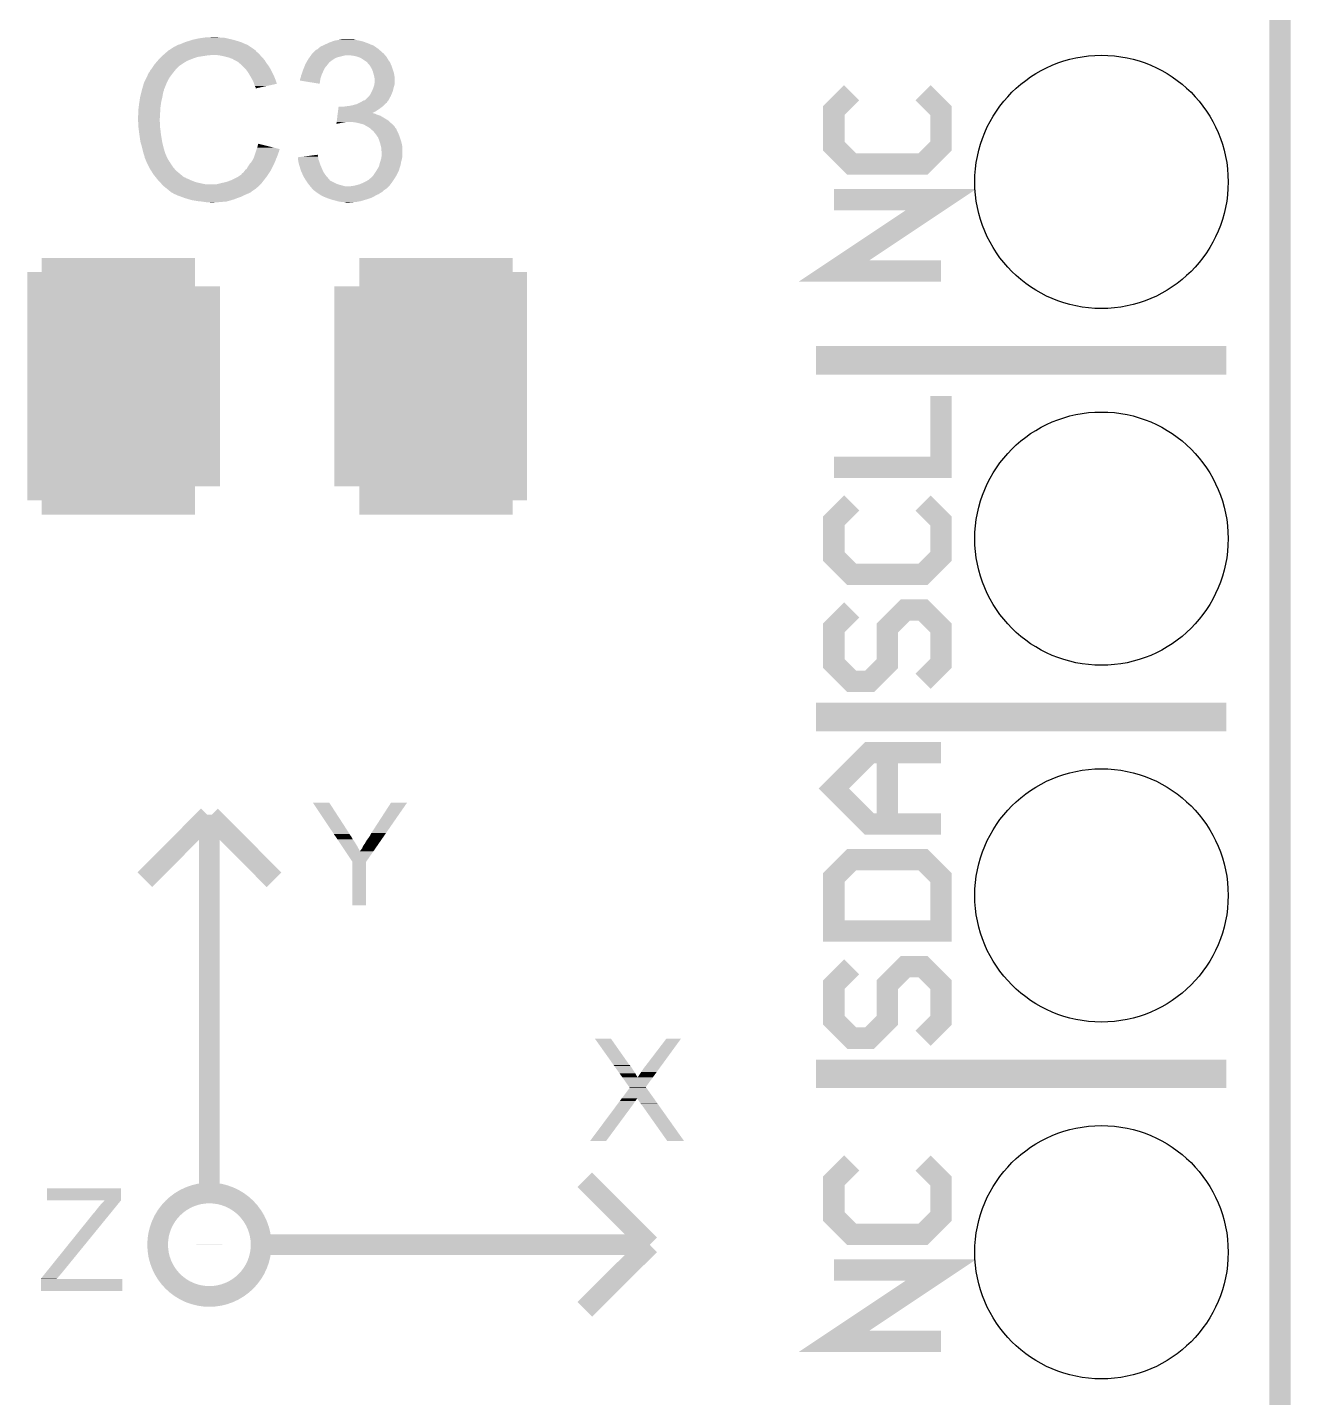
# Model space of a CAD drawing. Extents: x -0.05 to 0.95, y -0.15 to 0.98.
# Drawn here: x 0.599 to 0.953, y 0.0593 to 0.4433 of the extents above; entities that cross this region are included whole.
import ezdxf

# ---------------------------------------------------------------- set-up
doc = ezdxf.new("R2010")
doc.units = 0
doc.layers.get('0').update_dxf_attribs({"linetype": 'CONTINUOUS'})
for name, color, linetype in [('COMPASS_CLICK_V101_GKO', 5, 'CONTINUOUS'), ('COMPASS_CLICK_V101_GTO', 14, 'CONTINUOUS'), ('COMPASS_CLICK_V101_GTS', 12, 'CONTINUOUS')]:
    doc.layers.add(name, color=color, linetype=linetype)

# ---------------------------------------------------------------- blocks, each defined once
blk = doc.blocks.new('RECTANGLE_29')
blk.add_solid([(0.023, 0.028), (0.023, -0.028), (-0.023, 0.028), (-0.023, -0.028)])
blk = doc.blocks.new('ROUND_49')
blk.add_circle((0, 0), 0.0355)

msp = doc.modelspace()

# ---------------------------------------------------------------- linework, layer by layer
at = {"layer": 'COMPASS_CLICK_V101_GKO', "const_width": 0.006}
msp.add_lwpolyline([(0.95, -0.05), (0.95, 0.975)], dxfattribs=at)
at = {"layer": 'COMPASS_CLICK_V101_GTO'}
for points, const_width in [([(0.83, 0.425), (0.825, 0.42), (0.825, 0.41), (0.83, 0.405), (0.85, 0.405), (0.855, 0.41), (0.855, 0.42), (0.85, 0.425)], 0.006), ([(0.855, 0.375), (0.825, 0.375), (0.855, 0.395), (0.825, 0.395)], 0.006), ([(0.603, 0.3747), (0.646, 0.3747)], 0.008), ([(0.603, 0.3107), (0.603, 0.3747)], 0.008), ([(0.692, 0.3747), (0.735, 0.3747)], 0.008), ([(0.735, 0.3107), (0.735, 0.3747)], 0.008), ([(0.82, 0.35), (0.935, 0.35)], 0.008), ([(0.825, 0.32), (0.855, 0.32), (0.855, 0.34)], 0.006), ([(0.603, 0.3107), (0.646, 0.3107)], 0.008), ([(0.692, 0.3107), (0.735, 0.3107)], 0.008), ([(0.83, 0.31), (0.825, 0.305), (0.825, 0.295), (0.83, 0.29), (0.85, 0.29), (0.855, 0.295), (0.855, 0.305), (0.85, 0.31)], 0.006), ([(0.83, 0.28), (0.825, 0.275), (0.825, 0.265), (0.83, 0.26), (0.835, 0.26), (0.84, 0.265), (0.84, 0.275), (0.845, 0.28), (0.85, 0.28), (0.855, 0.275), (0.855, 0.265), (0.85, 0.26)], 0.006), ([(0.82, 0.25), (0.935, 0.25)], 0.008), ([(0.855, 0.22), (0.835, 0.22), (0.825, 0.23), (0.835, 0.24), (0.855, 0.24), (0.84, 0.24), (0.84, 0.22)], 0.006), ([(0.6319, 0.2044), (0.6497, 0.2223)], 0.0058), ([(0.65, 0.1166), (0.65, 0.2226)], 0.0058), ([(0.6503, 0.2223), (0.6681, 0.2044)], 0.0058), ([(0.825, 0.19), (0.855, 0.19), (0.855, 0.205), (0.85, 0.21), (0.83, 0.21), (0.825, 0.205), (0.825, 0.19)], 0.006), ([(0.83, 0.18), (0.825, 0.175), (0.825, 0.165), (0.83, 0.16), (0.835, 0.16), (0.84, 0.165), (0.84, 0.175), (0.845, 0.18), (0.85, 0.18), (0.855, 0.175), (0.855, 0.165), (0.85, 0.16)], 0.006), ([(0.82, 0.15), (0.935, 0.15)], 0.008), ([(0.83, 0.125), (0.825, 0.12), (0.825, 0.11), (0.83, 0.105), (0.85, 0.105), (0.855, 0.11), (0.855, 0.12), (0.85, 0.125)], 0.006), ([(0.7552, 0.1203), (0.7734, 0.1021)], 0.0058), ([(0.65, 0.102), (0.65, 0.1021)], 0.0073), ([(0.6645, 0.1021), (0.7734, 0.1021)], 0.0058), ([(0.7552, 0.084), (0.7734, 0.1021)], 0.0058), ([(0.855, 0.075), (0.825, 0.075), (0.855, 0.095), (0.825, 0.095)], 0.006)]:
    msp.add_lwpolyline(points, dxfattribs=dict(at, const_width=const_width))
at = {"layer": 'COMPASS_CLICK_V101_GTO', "const_width": 0.0058}
msp.add_lwpolyline([(0.6355, 0.1021, 1), (0.6645, 0.1021, 1)], format="xyb", close=True, dxfattribs=at)
at = {"layer": 'COMPASS_CLICK_V101_GTO'}
for points in [[(0.63912, 0.4372), (0.6402, 0.4379), (0.6625, 0.4372), (0.66145, 0.4379)], [(0.6402, 0.4379), (0.6403, 0.438), (0.66145, 0.4379), (0.6613, 0.438)], [(0.6405, 0.438), (0.6411, 0.4384), (0.6613, 0.438), (0.6607, 0.4384)], [(0.6411, 0.4384), (0.6416, 0.4385), (0.6607, 0.4384), (0.66045, 0.4385)], [(0.6416, 0.4385), (0.6421, 0.4387), (0.66045, 0.4385), (0.65995, 0.4387)], [(0.6421, 0.4387), (0.64233, 0.4388), (0.65995, 0.4387), (0.6597, 0.4388)], [(0.64233, 0.4388), (0.64327, 0.4392), (0.6597, 0.4388), (0.6588, 0.4392)], [(0.64327, 0.4392), (0.6435, 0.4393), (0.6588, 0.4392), (0.65847, 0.4393)], [(0.6435, 0.4393), (0.6443, 0.4395), (0.65847, 0.4393), (0.6578, 0.4395)], [(0.6443, 0.4395), (0.6451, 0.4398), (0.6578, 0.4395), (0.6568, 0.4398)], [(0.6451, 0.4398), (0.6469, 0.4402), (0.6568, 0.4398), (0.6551, 0.4402)], [(0.6469, 0.4402), (0.6483, 0.4404), (0.6551, 0.4402), (0.6542, 0.4404)], [(0.6483, 0.4404), (0.649, 0.4405), (0.6535, 0.4404), (0.6528, 0.4405)], [(0.649, 0.4405), (0.6511, 0.4406), (0.6528, 0.4405), (0.6522, 0.4406)], [(0.68103, 0.4378), (0.6813, 0.438), (0.6966, 0.4378), (0.6963, 0.438)], [(0.6813, 0.438), (0.6818, 0.4382), (0.6963, 0.438), (0.696, 0.4382)], [(0.6818, 0.4382), (0.6822, 0.4384), (0.696, 0.4382), (0.6956, 0.4384)], [(0.6822, 0.4384), (0.6824, 0.4385), (0.6955, 0.4384), (0.69526, 0.4385)], [(0.6822, 0.4384), (0.6822, 0.4384), (0.6956, 0.4384), (0.6955, 0.4384)], [(0.6824, 0.4385), (0.68327, 0.4389), (0.69526, 0.4385), (0.6943, 0.4389)], [(0.68327, 0.4389), (0.6837, 0.4391), (0.6943, 0.4389), (0.69375, 0.4391)], [(0.6837, 0.4391), (0.68426, 0.4393), (0.69375, 0.4391), (0.6932, 0.4393)], [(0.68426, 0.4393), (0.6851, 0.4396), (0.6932, 0.4393), (0.692, 0.4396)], [(0.6851, 0.4396), (0.6863, 0.4398), (0.692, 0.4396), (0.691, 0.4398)], [(0.6863, 0.4398), (0.6869, 0.4399), (0.691, 0.4398), (0.69055, 0.4399)], [(0.6869, 0.4399), (0.6878, 0.44), (0.69055, 0.4399), (0.6901, 0.44)], [(0.63545, 0.4339), (0.6357, 0.4342), (0.6437, 0.4339), (0.64445, 0.4342)], [(0.6357, 0.4342), (0.636, 0.4345), (0.64445, 0.4342), (0.6452, 0.4345)], [(0.636, 0.4345), (0.6365, 0.435), (0.6452, 0.4345), (0.6466, 0.435)], [(0.6365, 0.435), (0.6369, 0.4354), (0.6466, 0.435), (0.6492, 0.4354)], [(0.6369, 0.4354), (0.637, 0.4355), (0.6492, 0.4354), (0.6497, 0.4355)], [(0.637, 0.4355), (0.63712, 0.4356), (0.6502, 0.4355), (0.6505, 0.4356)], [(0.63712, 0.4356), (0.63735, 0.4358), (0.66417, 0.4356), (0.664, 0.4358)], [(0.63712, 0.4356), (0.63712, 0.4356), (0.6505, 0.4356), (0.651, 0.4356)], [(0.63735, 0.4358), (0.63781, 0.4362), (0.664, 0.4358), (0.6636, 0.4362)], [(0.63781, 0.4362), (0.63815, 0.4365), (0.6636, 0.4362), (0.6632, 0.4365)], [(0.63815, 0.4365), (0.6385, 0.4368), (0.6632, 0.4365), (0.66297, 0.4368)], [(0.6385, 0.4368), (0.63865, 0.4369), (0.66297, 0.4368), (0.6629, 0.4369)], [(0.63865, 0.4369), (0.63896, 0.4371), (0.6629, 0.4369), (0.6627, 0.4371)], [(0.63896, 0.4371), (0.63912, 0.4372), (0.6625, 0.4371), (0.6625, 0.4372)], [(0.63896, 0.4371), (0.63896, 0.4371), (0.6627, 0.4371), (0.6625, 0.4371)], [(0.6526, 0.4355), (0.651, 0.4356), (0.66425, 0.4355), (0.66417, 0.4356)], [(0.6541, 0.4352), (0.6526, 0.4355), (0.6645, 0.4352), (0.66425, 0.4355)], [(0.6553, 0.4349), (0.6541, 0.4352), (0.6648, 0.4349), (0.6645, 0.4352)], [(0.65585, 0.4347), (0.6553, 0.4349), (0.665, 0.4347), (0.6648, 0.4349)], [(0.6564, 0.4345), (0.65585, 0.4347), (0.66517, 0.4345), (0.665, 0.4347)], [(0.65712, 0.4341), (0.6564, 0.4345), (0.6655, 0.4341), (0.66517, 0.4345)], [(0.6573, 0.434), (0.65712, 0.4341), (0.66556, 0.434), (0.6655, 0.4341)], [(0.6579, 0.4337), (0.6573, 0.434), (0.66575, 0.4337), (0.66556, 0.434)], [(0.67719, 0.4335), (0.67753, 0.4341), (0.6836, 0.4335), (0.6844, 0.4341)], [(0.67753, 0.4341), (0.6777, 0.4344), (0.6844, 0.4341), (0.68485, 0.4344)], [(0.6777, 0.4344), (0.67791, 0.4347), (0.68485, 0.4344), (0.6853, 0.4347)], [(0.67791, 0.4347), (0.67813, 0.435), (0.6853, 0.4347), (0.6862, 0.435)], [(0.67813, 0.435), (0.67841, 0.4354), (0.6862, 0.435), (0.6878, 0.4354)], [(0.67841, 0.4354), (0.67849, 0.4355), (0.6878, 0.4354), (0.6884, 0.4355)], [(0.67849, 0.4355), (0.6787, 0.4358), (0.69924, 0.4355), (0.69898, 0.4358)], [(0.6787, 0.4358), (0.6789, 0.436), (0.69898, 0.4358), (0.6988, 0.436)], [(0.6789, 0.436), (0.6796, 0.4367), (0.6988, 0.436), (0.698, 0.4367)], [(0.6796, 0.4367), (0.68, 0.4371), (0.698, 0.4367), (0.69753, 0.4371)], [(0.6801, 0.4371), (0.6803, 0.4372), (0.69753, 0.4371), (0.69742, 0.4372)], [(0.6803, 0.4372), (0.6804, 0.4373), (0.69742, 0.4372), (0.6973, 0.4373)], [(0.6804, 0.4373), (0.6805, 0.4374), (0.6973, 0.4373), (0.69716, 0.4374)], [(0.6805, 0.4374), (0.68103, 0.4378), (0.69716, 0.4374), (0.6966, 0.4378)], [(0.6901, 0.4354), (0.6889, 0.4355), (0.69933, 0.4354), (0.69924, 0.4355)], [(0.6911, 0.4352), (0.6901, 0.4354), (0.69951, 0.4352), (0.69933, 0.4354)], [(0.6914, 0.4351), (0.6911, 0.4352), (0.6996, 0.4351), (0.69951, 0.4352)], [(0.692, 0.4349), (0.6914, 0.4351), (0.69972, 0.4349), (0.6996, 0.4351)], [(0.6928, 0.4345), (0.692, 0.4349), (0.69996, 0.4345), (0.69972, 0.4349)], [(0.6934, 0.4341), (0.6928, 0.4345), (0.7002, 0.4341), (0.69996, 0.4345)], [(0.69353, 0.434), (0.6934, 0.4341), (0.7003, 0.434), (0.7002, 0.4341)], [(0.6938, 0.4338), (0.69353, 0.434), (0.70043, 0.4338), (0.7003, 0.434)], [(0.6327, 0.43), (0.63285, 0.4303), (0.63938, 0.43), (0.6396, 0.4303)], [(0.63285, 0.4303), (0.6329, 0.4304), (0.6396, 0.4303), (0.63968, 0.4304)], [(0.6329, 0.4304), (0.6332, 0.4308), (0.63968, 0.4304), (0.64, 0.4308)], [(0.6332, 0.4308), (0.6334, 0.4312), (0.64, 0.4308), (0.64032, 0.4312)], [(0.6334, 0.4312), (0.63348, 0.4313), (0.64032, 0.4312), (0.6404, 0.4313)], [(0.63348, 0.4313), (0.6338, 0.4317), (0.6404, 0.4313), (0.64075, 0.4317)], [(0.6338, 0.4317), (0.63407, 0.4321), (0.64075, 0.4317), (0.6411, 0.4321)], [(0.63407, 0.4321), (0.6344, 0.4326), (0.6411, 0.4321), (0.6417, 0.4326)], [(0.6344, 0.4326), (0.6346, 0.4329), (0.6417, 0.4326), (0.6422, 0.4329)], [(0.6346, 0.4329), (0.63468, 0.433), (0.6422, 0.4329), (0.6422, 0.433)], [(0.63468, 0.433), (0.63545, 0.4339), (0.6423, 0.433), (0.6437, 0.4339)], [(0.63468, 0.433), (0.63468, 0.433), (0.6422, 0.433), (0.6423, 0.433)], [(0.6583, 0.4334), (0.6579, 0.4337), (0.66594, 0.4334), (0.66575, 0.4337)], [(0.6584, 0.4333), (0.6583, 0.4334), (0.666, 0.4333), (0.66594, 0.4334)], [(0.65928, 0.4325), (0.6584, 0.4333), (0.6666, 0.4325), (0.666, 0.4333)], [(0.6595, 0.4323), (0.65928, 0.4325), (0.66673, 0.4323), (0.6666, 0.4325)], [(0.66005, 0.4317), (0.6595, 0.4323), (0.6671, 0.4317), (0.66673, 0.4323)], [(0.6605, 0.4312), (0.66005, 0.4317), (0.66735, 0.4312), (0.6671, 0.4317)], [(0.6612, 0.4301), (0.6605, 0.4312), (0.6679, 0.4301), (0.66735, 0.4312)], [(0.67582, 0.4301), (0.6759, 0.4303), (0.6815, 0.4301), (0.68159, 0.4303)], [(0.6759, 0.4303), (0.6762, 0.4312), (0.68159, 0.4303), (0.682, 0.4312)], [(0.6762, 0.4312), (0.6763, 0.4315), (0.682, 0.4312), (0.68215, 0.4315)], [(0.6763, 0.4315), (0.6765, 0.432), (0.68215, 0.4315), (0.6824, 0.432)], [(0.6765, 0.432), (0.67674, 0.4326), (0.6824, 0.432), (0.6829, 0.4326)], [(0.67674, 0.4326), (0.6769, 0.433), (0.6829, 0.4326), (0.68322, 0.433)], [(0.6769, 0.433), (0.67696, 0.4331), (0.68322, 0.433), (0.6833, 0.4331)], [(0.67696, 0.4331), (0.67713, 0.4334), (0.6833, 0.4331), (0.6835, 0.4334)], [(0.67713, 0.4334), (0.67719, 0.4335), (0.6835, 0.4334), (0.6836, 0.4335)], [(0.694, 0.4337), (0.6938, 0.4338), (0.7005, 0.4337), (0.70043, 0.4338)], [(0.6942, 0.4336), (0.694, 0.4337), (0.70055, 0.4336), (0.7005, 0.4337)], [(0.6942, 0.4335), (0.6942, 0.4336), (0.7006, 0.4335), (0.70055, 0.4336)], [(0.69455, 0.4331), (0.6942, 0.4335), (0.7008, 0.4331), (0.7006, 0.4335)], [(0.6949, 0.4327), (0.69455, 0.4331), (0.70097, 0.4327), (0.7008, 0.4331)], [(0.69509, 0.4324), (0.6949, 0.4327), (0.7011, 0.4324), (0.70097, 0.4327)], [(0.6954, 0.4319), (0.69509, 0.4324), (0.70127, 0.4319), (0.7011, 0.4324)], [(0.6958, 0.431), (0.6954, 0.4319), (0.70157, 0.431), (0.70127, 0.4319)], [(0.69591, 0.4306), (0.6958, 0.431), (0.7017, 0.4306), (0.70157, 0.431)], [(0.696, 0.4303), (0.69591, 0.4306), (0.70175, 0.4303), (0.7017, 0.4306)], [(0.6962, 0.4295), (0.696, 0.4303), (0.7019, 0.4295), (0.70175, 0.4303)], [(0.63121, 0.4262), (0.63124, 0.4263), (0.6374, 0.4262), (0.6375, 0.4263)], [(0.63124, 0.4263), (0.63127, 0.4264), (0.6375, 0.4263), (0.6375, 0.4264)], [(0.63127, 0.4264), (0.6317, 0.4279), (0.6375, 0.4264), (0.6381, 0.4279)], [(0.6317, 0.4279), (0.63235, 0.4292), (0.6381, 0.4279), (0.6388, 0.4292)], [(0.63235, 0.4292), (0.6327, 0.4299), (0.6388, 0.4292), (0.63931, 0.4299)], [(0.6327, 0.4299), (0.6327, 0.43), (0.63931, 0.4299), (0.63938, 0.43)], [(0.66143, 0.4297), (0.6612, 0.4301), (0.6681, 0.4297), (0.6679, 0.4301)], [(0.6619, 0.4289), (0.66143, 0.4297), (0.66842, 0.4289), (0.6681, 0.4297)], [(0.662, 0.4287), (0.6619, 0.4289), (0.6685, 0.4287), (0.66842, 0.4289)], [(0.6624, 0.4279), (0.662, 0.4287), (0.66877, 0.4279), (0.6685, 0.4287)], [(0.66253, 0.4275), (0.6624, 0.4279), (0.6689, 0.4275), (0.66877, 0.4279)], [(0.6626, 0.4273), (0.66253, 0.4275), (0.66799, 0.4273), (0.6689, 0.4275)], [(0.6627, 0.4269), (0.6626, 0.4273), (0.66618, 0.4269), (0.66799, 0.4273)], [(0.6629, 0.4266), (0.6627, 0.4269), (0.66481, 0.4266), (0.66618, 0.4269)], [(0.663, 0.4264), (0.6629, 0.4266), (0.6639, 0.4264), (0.66481, 0.4266)], [(0.663, 0.4262), (0.663, 0.4264), (0.663, 0.4262), (0.6639, 0.4264)], [(0.6754, 0.4287), (0.67547, 0.4289), (0.68107, 0.4287), (0.6811, 0.4289)], [(0.6754, 0.4284), (0.6754, 0.4287), (0.68103, 0.4284), (0.68107, 0.4287)], [(0.6809, 0.4275), (0.6754, 0.4284), (0.6809, 0.4275), (0.68103, 0.4284)], [(0.67547, 0.4289), (0.6756, 0.4293), (0.6811, 0.4289), (0.68123, 0.4293)], [(0.6756, 0.4293), (0.6757, 0.4298), (0.68123, 0.4293), (0.6814, 0.4298)], [(0.6757, 0.4298), (0.67582, 0.4301), (0.6814, 0.4298), (0.6815, 0.4301)], [(0.6958, 0.426), (0.69602, 0.4266), (0.70155, 0.426), (0.7017, 0.4266)], [(0.69602, 0.4266), (0.6962, 0.4271), (0.7017, 0.4266), (0.70184, 0.4271)], [(0.6963, 0.429), (0.6962, 0.4295), (0.7019, 0.429), (0.7019, 0.4295)], [(0.6962, 0.4271), (0.69623, 0.4273), (0.70184, 0.4271), (0.7019, 0.4273)], [(0.69623, 0.4273), (0.6963, 0.4278), (0.7019, 0.4273), (0.7019, 0.4278)], [(0.6963, 0.4278), (0.6963, 0.429), (0.7019, 0.4278), (0.7019, 0.429)], [(0.63038, 0.4224), (0.63058, 0.4237), (0.6365, 0.4224), (0.6368, 0.4237)], [(0.63058, 0.4237), (0.6306, 0.4238), (0.6368, 0.4237), (0.63682, 0.4238)], [(0.6306, 0.4238), (0.63085, 0.4248), (0.63682, 0.4238), (0.637, 0.4248)], [(0.63085, 0.4248), (0.63097, 0.4253), (0.637, 0.4248), (0.6371, 0.4253)], [(0.63097, 0.4253), (0.63108, 0.4257), (0.6371, 0.4253), (0.6373, 0.4257)], [(0.63108, 0.4257), (0.6311, 0.4258), (0.6373, 0.4257), (0.6373, 0.4258)], [(0.6311, 0.4258), (0.63116, 0.426), (0.6373, 0.4258), (0.6373, 0.426)], [(0.63116, 0.426), (0.63121, 0.4262), (0.6373, 0.426), (0.6374, 0.4262)], [(0.6923, 0.4223), (0.69303, 0.4227), (0.69976, 0.4223), (0.7, 0.4227)], [(0.69303, 0.4227), (0.6934, 0.4229), (0.7, 0.4227), (0.7002, 0.4229)], [(0.6936, 0.4229), (0.6938, 0.4231), (0.7002, 0.4229), (0.7003, 0.4231)], [(0.6938, 0.4231), (0.6947, 0.424), (0.7003, 0.4231), (0.7008, 0.424)], [(0.6947, 0.424), (0.6949, 0.4242), (0.7008, 0.424), (0.70089, 0.4242)], [(0.6949, 0.4242), (0.69529, 0.4249), (0.70089, 0.4242), (0.7012, 0.4249)], [(0.69529, 0.4249), (0.6954, 0.4251), (0.7012, 0.4249), (0.70127, 0.4251)], [(0.6954, 0.4251), (0.69571, 0.4258), (0.70127, 0.4251), (0.7015, 0.4258)], [(0.69571, 0.4258), (0.6958, 0.426), (0.7015, 0.4258), (0.70155, 0.426)], [(0.63, 0.4185), (0.6301, 0.4189), (0.63615, 0.4185), (0.63617, 0.4189)], [(0.6301, 0.4202), (0.63019, 0.421), (0.63625, 0.4202), (0.6363, 0.421)], [(0.6301, 0.4194), (0.6301, 0.4202), (0.6362, 0.4194), (0.63625, 0.4202)], [(0.6301, 0.4189), (0.6301, 0.4194), (0.63617, 0.4189), (0.6362, 0.4194)], [(0.63019, 0.421), (0.6302, 0.4211), (0.6363, 0.421), (0.63631, 0.4211)], [(0.6302, 0.4211), (0.6303, 0.4219), (0.63631, 0.4211), (0.63643, 0.4219)], [(0.6303, 0.4219), (0.63038, 0.4224), (0.63643, 0.4219), (0.6365, 0.4224)], [(0.68588, 0.4185), (0.68591, 0.4188), (0.698, 0.4185), (0.6971, 0.4188)], [(0.68591, 0.4188), (0.68595, 0.4191), (0.6971, 0.4188), (0.6964, 0.4191)], [(0.68595, 0.4191), (0.68596, 0.4192), (0.6964, 0.4191), (0.6961, 0.4192)], [(0.68596, 0.4192), (0.68598, 0.4193), (0.6959, 0.4192), (0.6958, 0.4193)], [(0.68596, 0.4192), (0.68596, 0.4192), (0.6961, 0.4192), (0.6959, 0.4192)], [(0.68598, 0.4193), (0.68605, 0.4199), (0.6957, 0.4193), (0.6968, 0.4199)], [(0.68598, 0.4193), (0.68598, 0.4193), (0.6958, 0.4193), (0.6957, 0.4193)], [(0.68605, 0.4199), (0.68613, 0.4205), (0.6968, 0.4199), (0.6977, 0.4205)], [(0.68613, 0.4205), (0.6862, 0.4211), (0.6977, 0.4205), (0.6985, 0.4211)], [(0.6877, 0.4211), (0.6884, 0.4212), (0.6985, 0.4211), (0.6986, 0.4212)], [(0.6884, 0.4212), (0.6892, 0.4213), (0.6986, 0.4212), (0.6987, 0.4213)], [(0.6892, 0.4213), (0.6902, 0.4215), (0.6987, 0.4213), (0.6989, 0.4215)], [(0.6902, 0.4215), (0.69093, 0.4217), (0.6989, 0.4215), (0.6991, 0.4217)], [(0.69093, 0.4217), (0.6913, 0.4218), (0.6991, 0.4217), (0.69922, 0.4218)], [(0.6913, 0.4218), (0.6921, 0.4222), (0.69922, 0.4218), (0.6997, 0.4222)], [(0.6921, 0.4222), (0.6923, 0.4223), (0.6997, 0.4222), (0.69976, 0.4223)], [(0.63, 0.4177), (0.63, 0.4185), (0.6361, 0.4177), (0.63615, 0.4185)], [(0.63004, 0.4168), (0.63, 0.4177), (0.6361, 0.4168), (0.6361, 0.4177)], [(0.63006, 0.4163), (0.63004, 0.4168), (0.6362, 0.4163), (0.6361, 0.4168)], [(0.6301, 0.4154), (0.63006, 0.4163), (0.6362, 0.4154), (0.6362, 0.4163)], [(0.63014, 0.4151), (0.6301, 0.4154), (0.6362, 0.4151), (0.6362, 0.4154)], [(0.63023, 0.4144), (0.63014, 0.4151), (0.6363, 0.4144), (0.6362, 0.4151)], [(0.6856, 0.4163), (0.68561, 0.4164), (0.6856, 0.4163), (0.6864, 0.4164)], [(0.68561, 0.4164), (0.68564, 0.4166), (0.6864, 0.4164), (0.6872, 0.4166)], [(0.68564, 0.4166), (0.68565, 0.4167), (0.6872, 0.4166), (0.6879, 0.4167)], [(0.68565, 0.4167), (0.68566, 0.4168), (0.6879, 0.4167), (0.6884, 0.4168)], [(0.68566, 0.4168), (0.68573, 0.4173), (0.70056, 0.4168), (0.7, 0.4173)], [(0.68573, 0.4173), (0.68588, 0.4185), (0.7, 0.4173), (0.698, 0.4185)], [(0.6908, 0.4167), (0.6895, 0.4168), (0.70067, 0.4167), (0.70056, 0.4168)], [(0.6921, 0.4164), (0.6908, 0.4167), (0.701, 0.4164), (0.70067, 0.4167)], [(0.6932, 0.4161), (0.6921, 0.4164), (0.7013, 0.4161), (0.701, 0.4164)], [(0.6941, 0.4156), (0.6932, 0.4161), (0.7018, 0.4156), (0.7013, 0.4161)], [(0.69428, 0.4155), (0.6941, 0.4156), (0.7019, 0.4155), (0.7018, 0.4156)], [(0.69463, 0.4153), (0.69428, 0.4155), (0.702, 0.4153), (0.7019, 0.4155)], [(0.6948, 0.4152), (0.69463, 0.4153), (0.7021, 0.4152), (0.702, 0.4153)], [(0.69505, 0.415), (0.6948, 0.4152), (0.7023, 0.415), (0.7021, 0.4152)], [(0.6953, 0.4148), (0.69505, 0.415), (0.70239, 0.4148), (0.7023, 0.415)], [(0.6956, 0.4145), (0.6953, 0.4148), (0.70251, 0.4145), (0.70239, 0.4148)], [(0.6304, 0.4131), (0.63023, 0.4144), (0.63646, 0.4131), (0.6363, 0.4144)], [(0.63045, 0.4128), (0.6304, 0.4131), (0.6365, 0.4128), (0.63646, 0.4131)], [(0.6307, 0.4111), (0.63045, 0.4128), (0.6368, 0.4111), (0.6365, 0.4128)], [(0.631, 0.4102), (0.6307, 0.4111), (0.63701, 0.4102), (0.6368, 0.4111)], [(0.6958, 0.4144), (0.6956, 0.4145), (0.70256, 0.4144), (0.70251, 0.4145)], [(0.69588, 0.4143), (0.6958, 0.4144), (0.7026, 0.4143), (0.70256, 0.4144)], [(0.69652, 0.4135), (0.69588, 0.4143), (0.703, 0.4135), (0.7026, 0.4143)], [(0.6966, 0.4134), (0.69652, 0.4135), (0.70304, 0.4134), (0.703, 0.4135)], [(0.6973, 0.4124), (0.6966, 0.4134), (0.7034, 0.4124), (0.70304, 0.4134)], [(0.6977, 0.4113), (0.6973, 0.4124), (0.70377, 0.4113), (0.7034, 0.4124)], [(0.69773, 0.4112), (0.6977, 0.4113), (0.7038, 0.4112), (0.70377, 0.4113)], [(0.698, 0.4103), (0.69773, 0.4112), (0.70399, 0.4103), (0.7038, 0.4112)], [(0.63118, 0.4094), (0.631, 0.4102), (0.6372, 0.4094), (0.63701, 0.4102)], [(0.6312, 0.4093), (0.63118, 0.4094), (0.63723, 0.4093), (0.6372, 0.4094)], [(0.6314, 0.4085), (0.6312, 0.4093), (0.63748, 0.4085), (0.63723, 0.4093)], [(0.6316, 0.4078), (0.6314, 0.4085), (0.6377, 0.4078), (0.63748, 0.4085)], [(0.63163, 0.4077), (0.6316, 0.4078), (0.6377, 0.4077), (0.6377, 0.4078)], [(0.63167, 0.4076), (0.63163, 0.4077), (0.6378, 0.4076), (0.6377, 0.4077)], [(0.63173, 0.4074), (0.63167, 0.4076), (0.6379, 0.4074), (0.6378, 0.4076)], [(0.6318, 0.4072), (0.63173, 0.4074), (0.63797, 0.4072), (0.6379, 0.4074)], [(0.63182, 0.4071), (0.6318, 0.4072), (0.638, 0.4071), (0.63797, 0.4072)], [(0.6319, 0.4067), (0.63182, 0.4071), (0.6382, 0.4067), (0.638, 0.4071)], [(0.6625, 0.4069), (0.66267, 0.4074), (0.66889, 0.4069), (0.6691, 0.4074)], [(0.66267, 0.4074), (0.66287, 0.408), (0.6691, 0.4074), (0.6693, 0.408)], [(0.66287, 0.408), (0.66303, 0.4085), (0.6693, 0.408), (0.6695, 0.4085)], [(0.66303, 0.4085), (0.66317, 0.4089), (0.6695, 0.4085), (0.6696, 0.4089)], [(0.66317, 0.4089), (0.66323, 0.4091), (0.6696, 0.4089), (0.6697, 0.4091)], [(0.66323, 0.4091), (0.66327, 0.4092), (0.6697, 0.4091), (0.6697, 0.4092)], [(0.66327, 0.4092), (0.6634, 0.4096), (0.6697, 0.4092), (0.6681, 0.4096)], [(0.6634, 0.4096), (0.6637, 0.4107), (0.6681, 0.4096), (0.6637, 0.4107)], [(0.6748, 0.4069), (0.67637, 0.4071), (0.68047, 0.4069), (0.6804, 0.4071)], [(0.67637, 0.4071), (0.67873, 0.4074), (0.6804, 0.4071), (0.6804, 0.4074)], [(0.67873, 0.4074), (0.67952, 0.4075), (0.6804, 0.4074), (0.6803, 0.4075)], [(0.67952, 0.4075), (0.6803, 0.4076), (0.6803, 0.4075), (0.6803, 0.4076)], [(0.69811, 0.4098), (0.698, 0.4103), (0.7041, 0.4098), (0.70399, 0.4103)], [(0.6982, 0.4094), (0.69811, 0.4098), (0.7041, 0.4094), (0.7041, 0.4098)], [(0.6982, 0.4087), (0.6982, 0.4094), (0.7041, 0.4087), (0.7041, 0.4094)], [(0.6983, 0.4085), (0.6982, 0.4087), (0.7041, 0.4085), (0.7041, 0.4087)], [(0.6982, 0.4067), (0.69824, 0.4072), (0.704, 0.4067), (0.7041, 0.4072)], [(0.69824, 0.4072), (0.6983, 0.4081), (0.7041, 0.4072), (0.7041, 0.4081)], [(0.6983, 0.4081), (0.6983, 0.4085), (0.7041, 0.4081), (0.7041, 0.4085)], [(0.6321, 0.4063), (0.6319, 0.4067), (0.6384, 0.4063), (0.6382, 0.4067)], [(0.6322, 0.406), (0.6321, 0.4063), (0.6386, 0.406), (0.6384, 0.4063)], [(0.6323, 0.4058), (0.6322, 0.406), (0.63873, 0.4058), (0.6386, 0.406)], [(0.6323, 0.4057), (0.6323, 0.4058), (0.6388, 0.4057), (0.63873, 0.4058)], [(0.63245, 0.4054), (0.6323, 0.4057), (0.639, 0.4054), (0.6388, 0.4057)], [(0.633, 0.4043), (0.63245, 0.4054), (0.6397, 0.4043), (0.639, 0.4054)], [(0.6333, 0.4037), (0.633, 0.4043), (0.64019, 0.4037), (0.6397, 0.4043)], [(0.63362, 0.4032), (0.6333, 0.4037), (0.6406, 0.4032), (0.64019, 0.4037)], [(0.65995, 0.4032), (0.6601, 0.4034), (0.6672, 0.4032), (0.6673, 0.4034)], [(0.6601, 0.4034), (0.6605, 0.4037), (0.6673, 0.4034), (0.66745, 0.4037)], [(0.6605, 0.4037), (0.6608, 0.4043), (0.66745, 0.4037), (0.66775, 0.4043)], [(0.6608, 0.4043), (0.6612, 0.4049), (0.66775, 0.4043), (0.66805, 0.4049)], [(0.6612, 0.4049), (0.66128, 0.405), (0.66805, 0.4049), (0.6681, 0.405)], [(0.66128, 0.405), (0.6617, 0.4055), (0.6681, 0.405), (0.66832, 0.4055)], [(0.6617, 0.4055), (0.66197, 0.4059), (0.66832, 0.4055), (0.6685, 0.4059)], [(0.66197, 0.4059), (0.6621, 0.4061), (0.6685, 0.4059), (0.66858, 0.4061)], [(0.6621, 0.4061), (0.6624, 0.4067), (0.66858, 0.4061), (0.6688, 0.4067)], [(0.6624, 0.4067), (0.6625, 0.4069), (0.6688, 0.4067), (0.66889, 0.4069)], [(0.67481, 0.4068), (0.6748, 0.4069), (0.6805, 0.4068), (0.68047, 0.4069)], [(0.67485, 0.4064), (0.67481, 0.4068), (0.6805, 0.4064), (0.6805, 0.4068)], [(0.67488, 0.406), (0.67485, 0.4064), (0.6807, 0.406), (0.6805, 0.4064)], [(0.6749, 0.4058), (0.67488, 0.406), (0.68076, 0.4058), (0.6807, 0.406)], [(0.67508, 0.405), (0.6749, 0.4058), (0.681, 0.405), (0.68076, 0.4058)], [(0.6751, 0.4049), (0.67508, 0.405), (0.68104, 0.4049), (0.681, 0.405)], [(0.67545, 0.4038), (0.6751, 0.4049), (0.6815, 0.4038), (0.68104, 0.4049)], [(0.6757, 0.403), (0.67545, 0.4038), (0.68186, 0.403), (0.6815, 0.4038)], [(0.69684, 0.4032), (0.6969, 0.4033), (0.7031, 0.4032), (0.70313, 0.4033)], [(0.6969, 0.4033), (0.6975, 0.4043), (0.70313, 0.4033), (0.70344, 0.4043)], [(0.6975, 0.4043), (0.69764, 0.4048), (0.70344, 0.4043), (0.7036, 0.4048)], [(0.69764, 0.4048), (0.6978, 0.4054), (0.7036, 0.4048), (0.70369, 0.4054)], [(0.6978, 0.4054), (0.69783, 0.4055), (0.70369, 0.4054), (0.7037, 0.4055)], [(0.69783, 0.4055), (0.69802, 0.4061), (0.7037, 0.4055), (0.7039, 0.4061)], [(0.69802, 0.4061), (0.6982, 0.4067), (0.7039, 0.4061), (0.704, 0.4067)], [(0.63421, 0.4023), (0.63362, 0.4032), (0.6417, 0.4023), (0.6406, 0.4032)], [(0.6344, 0.402), (0.63421, 0.4023), (0.64206, 0.402), (0.6417, 0.4023)], [(0.63496, 0.4013), (0.6344, 0.402), (0.6429, 0.4013), (0.64206, 0.402)], [(0.63504, 0.4012), (0.63496, 0.4013), (0.6433, 0.4012), (0.6431, 0.4013)], [(0.63496, 0.4013), (0.63496, 0.4013), (0.6431, 0.4013), (0.6429, 0.4013)], [(0.6352, 0.401), (0.63504, 0.4012), (0.6435, 0.401), (0.6433, 0.4012)], [(0.63528, 0.4009), (0.6352, 0.401), (0.6439, 0.4009), (0.6435, 0.401)], [(0.63544, 0.4007), (0.63528, 0.4009), (0.6443, 0.4007), (0.6439, 0.4009)], [(0.6356, 0.4005), (0.63544, 0.4007), (0.64475, 0.4005), (0.6443, 0.4007)], [(0.6358, 0.4003), (0.6356, 0.4005), (0.6452, 0.4003), (0.64475, 0.4005)], [(0.6362, 0.3999), (0.6358, 0.4003), (0.6463, 0.3999), (0.6452, 0.4003)], [(0.63645, 0.3996), (0.6362, 0.3999), (0.6476, 0.3996), (0.6463, 0.3999)], [(0.6367, 0.3993), (0.63645, 0.3996), (0.6491, 0.3993), (0.6476, 0.3996)], [(0.6523, 0.3994), (0.6531, 0.3996), (0.6644, 0.3994), (0.6646, 0.3996)], [(0.6531, 0.3996), (0.6535, 0.3997), (0.6646, 0.3996), (0.66468, 0.3997)], [(0.6535, 0.3997), (0.6548, 0.4), (0.66468, 0.3997), (0.66491, 0.4)], [(0.6548, 0.4), (0.6562, 0.4005), (0.66491, 0.4), (0.6653, 0.4005)], [(0.6562, 0.4005), (0.6576, 0.4012), (0.6653, 0.4005), (0.66584, 0.4012)], [(0.6576, 0.4012), (0.65795, 0.4014), (0.66584, 0.4012), (0.666, 0.4014)], [(0.65795, 0.4014), (0.6583, 0.4016), (0.666, 0.4014), (0.66613, 0.4016)], [(0.6583, 0.4016), (0.659, 0.4021), (0.66613, 0.4016), (0.66647, 0.4021)], [(0.659, 0.4022), (0.6593, 0.4025), (0.66653, 0.4022), (0.66673, 0.4025)], [(0.659, 0.4021), (0.659, 0.4022), (0.66647, 0.4021), (0.66653, 0.4022)], [(0.6593, 0.4025), (0.6595, 0.4026), (0.66673, 0.4025), (0.6668, 0.4026)], [(0.6595, 0.4026), (0.65995, 0.4032), (0.6668, 0.4026), (0.6672, 0.4032)], [(0.67584, 0.4027), (0.6757, 0.403), (0.682, 0.4027), (0.68186, 0.403)], [(0.67631, 0.4017), (0.67584, 0.4027), (0.6827, 0.4017), (0.682, 0.4027)], [(0.6764, 0.4015), (0.67631, 0.4017), (0.68288, 0.4015), (0.6827, 0.4017)], [(0.6768, 0.4008), (0.6764, 0.4015), (0.6835, 0.4008), (0.68288, 0.4015)], [(0.67687, 0.4007), (0.6768, 0.4008), (0.6836, 0.4007), (0.6835, 0.4008)], [(0.67707, 0.4004), (0.67687, 0.4007), (0.6838, 0.4004), (0.6836, 0.4007)], [(0.6776, 0.3996), (0.67707, 0.4004), (0.6854, 0.3996), (0.6838, 0.4004)], [(0.67776, 0.3994), (0.6776, 0.3996), (0.6858, 0.3994), (0.6854, 0.3996)], [(0.6923, 0.3994), (0.6934, 0.3999), (0.70082, 0.3994), (0.7012, 0.3999)], [(0.6934, 0.3999), (0.6945, 0.4005), (0.7012, 0.3999), (0.7016, 0.4005)], [(0.6945, 0.4005), (0.69487, 0.4008), (0.7016, 0.4005), (0.7018, 0.4008)], [(0.69487, 0.4008), (0.6956, 0.4014), (0.7018, 0.4008), (0.70217, 0.4014)], [(0.6956, 0.4014), (0.6957, 0.4015), (0.70217, 0.4014), (0.70224, 0.4015)], [(0.6957, 0.4015), (0.69578, 0.4016), (0.70224, 0.4015), (0.7023, 0.4016)], [(0.69578, 0.4016), (0.696, 0.4019), (0.7023, 0.4016), (0.70245, 0.4019)], [(0.696, 0.4019), (0.6964, 0.4025), (0.70245, 0.4019), (0.70275, 0.4025)], [(0.6964, 0.4025), (0.69684, 0.4032), (0.70275, 0.4025), (0.7031, 0.4032)], [(0.6372, 0.3988), (0.6367, 0.3993), (0.6638, 0.3988), (0.6643, 0.3993)], [(0.6382, 0.398), (0.6372, 0.3988), (0.6629, 0.398), (0.6638, 0.3988)], [(0.63833, 0.3979), (0.6382, 0.398), (0.6627, 0.3979), (0.6629, 0.398)], [(0.6386, 0.3977), (0.63833, 0.3979), (0.6624, 0.3977), (0.6627, 0.3979)], [(0.6388, 0.3975), (0.6386, 0.3977), (0.6621, 0.3975), (0.6624, 0.3977)], [(0.6391, 0.3973), (0.6388, 0.3975), (0.66185, 0.3973), (0.6621, 0.3975)], [(0.6393, 0.3971), (0.6391, 0.3973), (0.6616, 0.3971), (0.66185, 0.3973)], [(0.63984, 0.3968), (0.6393, 0.3971), (0.661, 0.3968), (0.6616, 0.3971)], [(0.6402, 0.3966), (0.63984, 0.3968), (0.66053, 0.3966), (0.661, 0.3968)], [(0.6411, 0.3962), (0.6402, 0.3966), (0.6596, 0.3962), (0.66053, 0.3966)], [(0.64219, 0.3958), (0.6411, 0.3962), (0.6588, 0.3958), (0.6596, 0.3962)], [(0.643, 0.3955), (0.64219, 0.3958), (0.6579, 0.3955), (0.6588, 0.3958)], [(0.6518, 0.3993), (0.6523, 0.3994), (0.6643, 0.3993), (0.6644, 0.3994)], [(0.678, 0.3991), (0.67776, 0.3994), (0.6868, 0.3991), (0.6858, 0.3994)], [(0.67823, 0.3988), (0.678, 0.3991), (0.6879, 0.3988), (0.6868, 0.3991)], [(0.6783, 0.3987), (0.67823, 0.3988), (0.7002, 0.3987), (0.7003, 0.3988)], [(0.6786, 0.3984), (0.6783, 0.3987), (0.6999, 0.3984), (0.7002, 0.3987)], [(0.6788, 0.3981), (0.6786, 0.3984), (0.6996, 0.3981), (0.6999, 0.3984)], [(0.6792, 0.3977), (0.6788, 0.3981), (0.699, 0.3977), (0.6996, 0.3981)], [(0.67973, 0.3973), (0.6792, 0.3977), (0.6986, 0.3973), (0.699, 0.3977)], [(0.68, 0.3971), (0.67973, 0.3973), (0.69827, 0.3971), (0.6986, 0.3973)], [(0.68014, 0.397), (0.68, 0.3971), (0.6981, 0.397), (0.69827, 0.3971)], [(0.6807, 0.3966), (0.68014, 0.397), (0.6975, 0.3966), (0.6981, 0.397)], [(0.68118, 0.3963), (0.6807, 0.3966), (0.6968, 0.3963), (0.6975, 0.3966)], [(0.6815, 0.3961), (0.68118, 0.3963), (0.69645, 0.3961), (0.6968, 0.3963)], [(0.68195, 0.3959), (0.6815, 0.3961), (0.6961, 0.3959), (0.69645, 0.3961)], [(0.6824, 0.3957), (0.68195, 0.3959), (0.6957, 0.3957), (0.6961, 0.3959)], [(0.68293, 0.3955), (0.6824, 0.3957), (0.6953, 0.3955), (0.6957, 0.3957)], [(0.6897, 0.3988), (0.6904, 0.3989), (0.7003, 0.3988), (0.7004, 0.3989)], [(0.6904, 0.3989), (0.6913, 0.3991), (0.7004, 0.3989), (0.7006, 0.3991)], [(0.6913, 0.3991), (0.6923, 0.3994), (0.7006, 0.3991), (0.70082, 0.3994)], [(0.64433, 0.3951), (0.643, 0.3955), (0.6569, 0.3951), (0.6579, 0.3955)], [(0.645, 0.3949), (0.64433, 0.3951), (0.65623, 0.3949), (0.6569, 0.3951)], [(0.6456, 0.3948), (0.645, 0.3949), (0.6559, 0.3948), (0.65623, 0.3949)], [(0.6468, 0.3946), (0.6456, 0.3948), (0.65517, 0.3946), (0.6559, 0.3948)], [(0.6478, 0.3945), (0.6468, 0.3946), (0.6548, 0.3945), (0.65517, 0.3946)], [(0.6492, 0.3943), (0.6478, 0.3945), (0.6524, 0.3943), (0.6548, 0.3945)], [(0.6503, 0.3942), (0.6498, 0.3943), (0.6511, 0.3942), (0.6524, 0.3943)], [(0.68373, 0.3952), (0.68293, 0.3955), (0.6944, 0.3952), (0.6953, 0.3955)], [(0.684, 0.3951), (0.68373, 0.3952), (0.69407, 0.3951), (0.6944, 0.3952)], [(0.6855, 0.3947), (0.684, 0.3951), (0.69273, 0.3947), (0.69407, 0.3951)], [(0.68585, 0.3946), (0.6855, 0.3947), (0.6924, 0.3946), (0.69273, 0.3947)], [(0.6862, 0.3945), (0.68585, 0.3946), (0.69185, 0.3945), (0.6924, 0.3946)], [(0.6869, 0.3944), (0.6862, 0.3945), (0.6913, 0.3944), (0.69185, 0.3945)], [(0.688, 0.3943), (0.6875, 0.3944), (0.6902, 0.3943), (0.6913, 0.3944)], [(0.6884, 0.3942), (0.688, 0.3943), (0.689, 0.3942), (0.6902, 0.3943)], [(0.68489, 0.2172), (0.679, 0.226), (0.6893, 0.2172), (0.6836, 0.226)], [(0.679, 0.226), (0.679, 0.226), (0.6836, 0.226), (0.679, 0.226)], [(0.6954, 0.2175), (0.7009, 0.226), (0.69951, 0.2175), (0.7054, 0.226)], [(0.7009, 0.226), (0.7009, 0.226), (0.7054, 0.226), (0.7009, 0.226)], [(0.68495, 0.2171), (0.68489, 0.2172), (0.6893, 0.2171), (0.6893, 0.2172)], [(0.68502, 0.217), (0.68495, 0.2171), (0.6894, 0.217), (0.6893, 0.2171)], [(0.68515, 0.2168), (0.68502, 0.217), (0.6895, 0.2168), (0.6894, 0.217)], [(0.68529, 0.2166), (0.68515, 0.2168), (0.6897, 0.2166), (0.6895, 0.2168)], [(0.68542, 0.2164), (0.68529, 0.2166), (0.6898, 0.2164), (0.6897, 0.2166)], [(0.68589, 0.2157), (0.68542, 0.2164), (0.6902, 0.2157), (0.6898, 0.2164)], [(0.68636, 0.215), (0.68589, 0.2157), (0.6907, 0.215), (0.6902, 0.2157)], [(0.6936, 0.2146), (0.6941, 0.2155), (0.6975, 0.2146), (0.69813, 0.2155)], [(0.6941, 0.2155), (0.6948, 0.2164), (0.69813, 0.2155), (0.69875, 0.2164)], [(0.6948, 0.2164), (0.6954, 0.2175), (0.69875, 0.2164), (0.69951, 0.2175)], [(0.68689, 0.2142), (0.68636, 0.215), (0.6912, 0.2142), (0.6907, 0.215)], [(0.68809, 0.2124), (0.68689, 0.2142), (0.6922, 0.2124), (0.6912, 0.2142)], [(0.6901, 0.2094), (0.68809, 0.2124), (0.6939, 0.2094), (0.69598, 0.2124)], [(0.6922, 0.2124), (0.6923, 0.2125), (0.69598, 0.2124), (0.69605, 0.2125)], [(0.6923, 0.2126), (0.6925, 0.2128), (0.69612, 0.2126), (0.69626, 0.2128)], [(0.6923, 0.2125), (0.6923, 0.2126), (0.69605, 0.2125), (0.69612, 0.2126)], [(0.6925, 0.2128), (0.6926, 0.213), (0.69626, 0.2128), (0.69639, 0.213)], [(0.6926, 0.213), (0.6928, 0.2132), (0.69639, 0.213), (0.69653, 0.2132)], [(0.6928, 0.2132), (0.6931, 0.2139), (0.69653, 0.2132), (0.69702, 0.2139)], [(0.6931, 0.2139), (0.6936, 0.2146), (0.69702, 0.2139), (0.6975, 0.2146)], [(0.6901, 0.1972), (0.6901, 0.2094), (0.6939, 0.1972), (0.6939, 0.2094)], [(0.76326, 0.1525), (0.758, 0.1599), (0.7677, 0.1525), (0.7625, 0.1599)], [(0.758, 0.1599), (0.758, 0.1599), (0.7625, 0.1599), (0.758, 0.1599)], [(0.7723, 0.1523), (0.7781, 0.1599), (0.77667, 0.1523), (0.7822, 0.1599)], [(0.7781, 0.1599), (0.7781, 0.1599), (0.7822, 0.1599), (0.7781, 0.1599)], [(0.7634, 0.1523), (0.76326, 0.1525), (0.7679, 0.1523), (0.7678, 0.1525)], [(0.76326, 0.1525), (0.76326, 0.1525), (0.7678, 0.1525), (0.7677, 0.1525)], [(0.76347, 0.1522), (0.7634, 0.1523), (0.768, 0.1522), (0.7679, 0.1523)], [(0.76375, 0.1518), (0.76347, 0.1522), (0.7683, 0.1518), (0.768, 0.1522)], [(0.76411, 0.1513), (0.76375, 0.1518), (0.7686, 0.1513), (0.7683, 0.1518)], [(0.76496, 0.1501), (0.76411, 0.1513), (0.7694, 0.1501), (0.7686, 0.1513)], [(0.76539, 0.1495), (0.76496, 0.1501), (0.7697, 0.1495), (0.7694, 0.1501)], [(0.7704, 0.1496), (0.7707, 0.15), (0.7747, 0.1496), (0.77499, 0.15)], [(0.7707, 0.15), (0.771, 0.1505), (0.77499, 0.15), (0.77536, 0.1505)], [(0.771, 0.1505), (0.7718, 0.1517), (0.77536, 0.1505), (0.77623, 0.1517)], [(0.7718, 0.1517), (0.7723, 0.1523), (0.77623, 0.1517), (0.77667, 0.1523)], [(0.76574, 0.149), (0.76539, 0.1495), (0.77, 0.149), (0.7697, 0.1495)], [(0.76556, 0.1431), (0.7678, 0.1461), (0.77457, 0.1431), (0.77244, 0.1461)], [(0.76766, 0.1463), (0.76574, 0.149), (0.7723, 0.1463), (0.77427, 0.149)], [(0.7678, 0.1461), (0.76766, 0.1463), (0.77244, 0.1461), (0.7723, 0.1463)], [(0.77, 0.149), (0.7701, 0.1491), (0.77427, 0.149), (0.77434, 0.1491)], [(0.7701, 0.1491), (0.7702, 0.1493), (0.77434, 0.1491), (0.77448, 0.1493)], [(0.7702, 0.1493), (0.7704, 0.1496), (0.77448, 0.1493), (0.7747, 0.1496)], [(0.76452, 0.1417), (0.76504, 0.1424), (0.7689, 0.1417), (0.7694, 0.1424)], [(0.76504, 0.1424), (0.76527, 0.1427), (0.7694, 0.1424), (0.7696, 0.1427)], [(0.76527, 0.1427), (0.76542, 0.1429), (0.7696, 0.1427), (0.7697, 0.1429)], [(0.76542, 0.1429), (0.76556, 0.1431), (0.7697, 0.1429), (0.7699, 0.1431)], [(0.7707, 0.1419), (0.7699, 0.1431), (0.77542, 0.1419), (0.77457, 0.1431)], [(0.7567, 0.1312), (0.76407, 0.1411), (0.7612, 0.1312), (0.7685, 0.1411)], [(0.76407, 0.1411), (0.76452, 0.1417), (0.7685, 0.1411), (0.7689, 0.1417)], [(0.7709, 0.1417), (0.7707, 0.1419), (0.77556, 0.1417), (0.77542, 0.1419)], [(0.7709, 0.1416), (0.7709, 0.1417), (0.77563, 0.1416), (0.77556, 0.1417)], [(0.771, 0.1414), (0.7709, 0.1416), (0.77577, 0.1414), (0.77563, 0.1416)], [(0.7783, 0.1312), (0.7711, 0.1414), (0.783, 0.1312), (0.77577, 0.1414)], [(0.783, 0.1312), (0.783, 0.1312), (0.783, 0.1312), (0.7783, 0.1312)], [(0.6045, 0.1145), (0.6045, 0.1179), (0.6252, 0.1145), (0.6252, 0.1179)], [(0.6045, 0.1179), (0.6045, 0.1179), (0.6252, 0.1179), (0.6045, 0.1179)], [(0.6179, 0.1113), (0.6182, 0.1117), (0.62259, 0.1113), (0.62292, 0.1117)], [(0.6182, 0.1117), (0.619, 0.1127), (0.62292, 0.1117), (0.62373, 0.1127)], [(0.619, 0.1127), (0.6195, 0.1133), (0.62373, 0.1127), (0.62422, 0.1133)], [(0.6195, 0.1133), (0.6201, 0.1139), (0.62422, 0.1133), (0.62471, 0.1139)], [(0.6201, 0.1139), (0.6206, 0.1145), (0.62471, 0.1139), (0.6252, 0.1145)], [(0.60433, 0.0945), (0.6176, 0.111), (0.6089, 0.0945), (0.62235, 0.111)], [(0.6176, 0.111), (0.6179, 0.1113), (0.62235, 0.111), (0.62259, 0.1113)], [(0.6028, 0.0926), (0.60433, 0.0945), (0.60729, 0.0926), (0.6089, 0.0945)], [(0.6028, 0.0925), (0.6028, 0.0926), (0.6072, 0.0925), (0.60729, 0.0926)], [(0.6028, 0.0891), (0.6028, 0.0925), (0.6256, 0.0891), (0.6256, 0.0925)], [(0.6028, 0.0925), (0.6028, 0.0925), (0.6256, 0.0925), (0.6072, 0.0925)]]:
    msp.add_solid(points, dxfattribs=at)

# ---------------------------------------------------------------- block references
at = {"layer": 'COMPASS_CLICK_V101_GTS'}
for name, p in [('ROUND_49', (0.9, 0.4)), ('RECTANGLE_29', (0.63, 0.3427)), ('RECTANGLE_29', (0.708, 0.3427)), ('ROUND_49', (0.9, 0.3)), ('ROUND_49', (0.9, 0.2)), ('ROUND_49', (0.9, 0.1))]:
    msp.add_blockref(name, p, dxfattribs=at)

doc.saveas('drawing.dxf')
